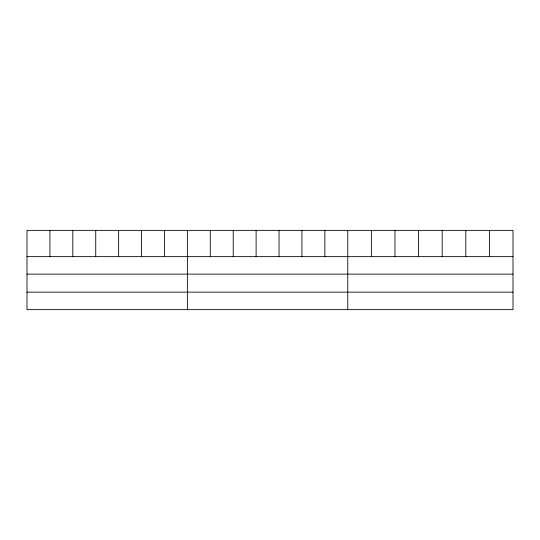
<?xml version="1.0" encoding="UTF-8"?>
<svg xmlns="http://www.w3.org/2000/svg" width="540" height="540" viewBox="0 0 540 540"><rect width="100%" height="100%" fill="white"/><g stroke="black" fill="none" stroke-linecap="round" stroke-linejoin="round"><path stroke-width="0.81" d="M513 274.131L513 230.357L27 230.357L27 309.643L513 309.643L513 274.131L27 274.131M27 256.642L513 256.642M27 292.147L513 292.147M489.395 230.357L489.395 256.642M465.791 230.357L465.791 256.642M442.186 230.357L442.186 256.642M418.574 230.357L418.574 256.642M394.97 230.357L394.97 256.642M371.365 230.357L371.365 256.642M347.76 230.357L347.76 309.643M324.851 230.357L324.851 256.642M301.934 230.357L301.934 256.642M279.025 230.357L279.025 256.642M256.115 230.357L256.115 256.642M233.206 230.357L233.206 256.642M210.29 230.357L210.29 256.642M187.38 230.357L187.38 309.643M164.471 230.357L164.471 256.642M141.554 230.357L141.554 256.642M118.645 230.357L118.645 256.642M95.735 230.357L95.735 256.642M72.826 230.357L72.826 256.642M49.91 230.357L49.91 256.642"/></g></svg>
